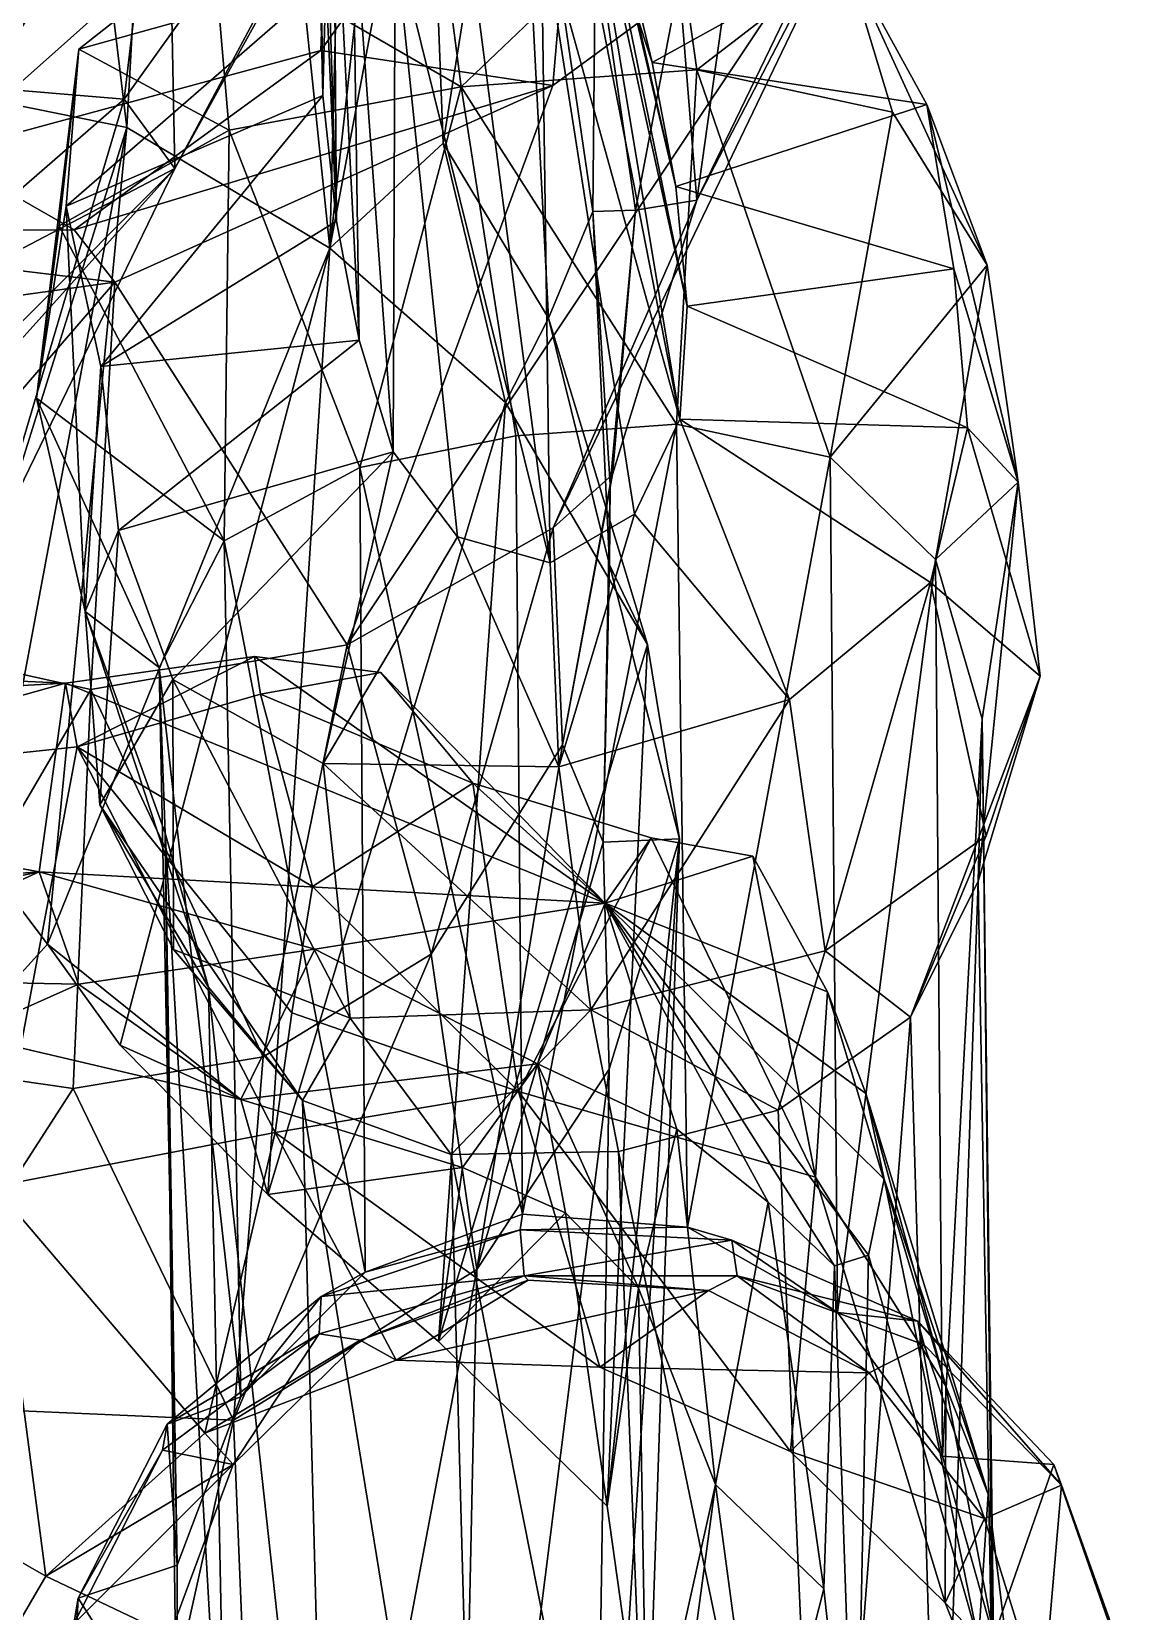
# Model space of a CAD drawing. Extents: x -0.45 to 0.39, y -1.3 to 2.18.
# Drawn here: x 0.20285 to 0.23233, y -0.5798 to -0.53742 of the extents above; entities that cross this region are included whole.
import ezdxf

# ---------------------------------------------------------------- set-up
doc = ezdxf.new("R2010")
doc.units = 0

msp = doc.modelspace()

# ---------------------------------------------------------------- linework, layer by layer
for points in [[(0.210849, -0.543234, 0.743505), (0.207183, -0.507913, 0.790413), (0.211839, -0.504873, 0.806984)], [(0.210849, -0.543234, 0.743505), (0.211839, -0.504873, 0.806984), (0.213819, -0.51643, 0.793796)], [(0.205403, -0.539994, 0.741942), (0.201999, -0.511745, 0.778845), (0.207183, -0.507913, 0.790413)], [(0.210849, -0.543234, 0.743505), (0.205403, -0.539994, 0.741942), (0.207183, -0.507913, 0.790413)], [(0.205403, -0.539994, 0.741942), (0.199136, -0.538727, 0.742065), (0.201999, -0.511745, 0.778845)], [(0.210849, -0.543234, 0.743505), (0.213819, -0.51643, 0.793796), (0.213461, -0.529337, 0.770149)], [(0.220698, -0.541948, 0.813959), (0.229195, -0.524368, 0.852722), (0.225665, -0.532386, 0.858741)], [(0.229195, -0.524368, 0.852722), (0.220698, -0.541948, 0.813959), (0.222297, -0.530538, 0.816759)], [(0.205339, -0.53924, 0.95081), (0.214664, -0.526212, 0.959318), (0.206696, -0.541092, 1.003048)], [(0.214664, -0.526212, 0.959318), (0.205339, -0.53924, 0.95081), (0.206242, -0.531606, 0.927957)], [(0.212888, -0.52993, 0.990414), (0.206696, -0.541092, 1.003048), (0.214664, -0.526212, 0.959318)], [(0.210423, -0.528676, 0.49174), (0.210662, -0.53914, 0.503106), (0.210493, -0.526991, 0.493914)], [(0.210744, -0.536041, 0.505282), (0.210493, -0.526991, 0.493914), (0.210662, -0.53914, 0.503106)], [(0.216832, -0.53887, 0.871187), (0.217783, -0.527838, 0.913517), (0.210613, -0.537926, 0.90325)], [(0.210613, -0.537926, 0.90325), (0.217783, -0.527838, 0.913517), (0.21085, -0.531402, 0.925024)], [(0.216832, -0.53887, 0.871187), (0.225665, -0.532386, 0.858741), (0.217783, -0.527838, 0.913517)], [(0.206696, -0.541092, 1.003048), (0.206432, -0.528075, 1.034832), (0.198036, -0.545632, 1.070005)], [(0.201058, -0.534521, 1.076586), (0.198036, -0.545632, 1.070005), (0.206432, -0.528075, 1.034832)], [(0.206432, -0.528075, 1.034832), (0.206696, -0.541092, 1.003048), (0.212888, -0.52993, 0.990414)], [(0.213894, -0.540418, 0.756319), (0.213461, -0.529337, 0.770149), (0.215844, -0.528152, 0.784526)], [(0.216721, -0.54511, 0.760731), (0.213894, -0.540418, 0.756319), (0.215844, -0.528152, 0.784526)], [(0.21798, -0.53486, 0.787947), (0.217905, -0.542248, 0.777242), (0.215844, -0.528152, 0.784526)], [(0.216721, -0.54511, 0.760731), (0.215844, -0.528152, 0.784526), (0.217905, -0.542248, 0.777242)], [(0.220135, -0.541575, 0.501227), (0.217419, -0.530037, 0.48977), (0.217082, -0.528211, 0.492107)], [(0.219499, -0.538252, 0.503492), (0.220135, -0.541575, 0.501227), (0.217082, -0.528211, 0.492107)], [(0.219499, -0.538252, 0.503492), (0.217082, -0.528211, 0.492107), (0.218532, -0.53529, 0.505652)], [(0.210655, -0.530403, 0.489313), (0.211029, -0.542506, 0.500784), (0.210423, -0.528676, 0.49174)], [(0.210662, -0.53914, 0.503106), (0.210423, -0.528676, 0.49174), (0.211029, -0.542506, 0.500784)], [(0.210849, -0.543234, 0.743505), (0.213461, -0.529337, 0.770149), (0.213894, -0.540418, 0.756319)], [(0.220438, -0.544791, 0.498605), (0.217555, -0.53167, 0.487177), (0.217419, -0.530037, 0.48977)], [(0.220135, -0.541575, 0.501227), (0.220438, -0.544791, 0.498605), (0.217419, -0.530037, 0.48977)], [(0.211029, -0.542506, 0.500784), (0.210655, -0.530403, 0.489313), (0.210949, -0.532091, 0.486778)], [(0.220226, -0.536078, 0.804817), (0.222297, -0.530538, 0.816759), (0.220698, -0.541948, 0.813959)], [(0.193331, -0.538238, 0.918211), (0.200405, -0.540697, 0.915683), (0.206242, -0.531606, 0.927957)], [(0.193331, -0.538238, 0.918211), (0.206242, -0.531606, 0.927957), (0.205339, -0.53924, 0.95081)], [(0.200405, -0.540697, 0.915683), (0.21085, -0.531402, 0.925024), (0.206242, -0.531606, 0.927957)], [(0.200405, -0.540697, 0.915683), (0.210613, -0.537926, 0.90325), (0.21085, -0.531402, 0.925024)], [(0.220245, -0.547821, 0.49604), (0.217365, -0.533105, 0.484689), (0.217555, -0.53167, 0.487177)], [(0.220438, -0.544791, 0.498605), (0.220245, -0.547821, 0.49604), (0.217555, -0.53167, 0.487177)], [(0.21164, -0.545698, 0.498062), (0.210949, -0.532091, 0.486778), (0.21146, -0.53367, 0.484433)], [(0.21164, -0.545698, 0.498062), (0.211029, -0.542506, 0.500784), (0.210949, -0.532091, 0.486778)], [(0.225665, -0.532386, 0.858741), (0.216832, -0.53887, 0.871187), (0.211318, -0.553876, 0.824273)], [(0.21684, -0.550734, 0.814019), (0.225665, -0.532386, 0.858741), (0.211318, -0.553876, 0.824273)], [(0.225665, -0.532386, 0.858741), (0.21684, -0.550734, 0.814019), (0.220698, -0.541948, 0.813959)], [(0.217365, -0.533105, 0.484689), (0.220245, -0.547821, 0.49604), (0.216522, -0.534414, 0.482623)], [(0.213683, -0.533585, 0.513021), (0.207718, -0.535055, 0.512395), (0.214376, -0.538904, 0.521202)], [(0.212555, -0.548694, 0.495646), (0.21164, -0.545698, 0.498062), (0.21146, -0.53367, 0.484433)], [(0.212555, -0.548694, 0.495646), (0.21146, -0.53367, 0.484433), (0.212605, -0.534928, 0.482516)], [(0.220007, -0.533528, 0.512505), (0.213683, -0.533585, 0.513021), (0.214376, -0.538904, 0.521202)], [(0.220701, -0.538447, 0.521009), (0.220007, -0.533528, 0.512505), (0.214376, -0.538904, 0.521202)], [(0.224676, -0.535379, 0.510836), (0.220007, -0.533528, 0.512505), (0.220701, -0.538447, 0.521009)], [(0.216762, -0.551673, 0.493389), (0.214618, -0.535226, 0.481733), (0.216522, -0.534414, 0.482623)], [(0.219023, -0.550364, 0.494011), (0.216522, -0.534414, 0.482623), (0.220245, -0.547821, 0.49604)], [(0.219023, -0.550364, 0.494011), (0.216762, -0.551673, 0.493389), (0.216522, -0.534414, 0.482623)], [(0.207718, -0.535055, 0.512395), (0.204122, -0.537894, 0.510557), (0.208148, -0.54007, 0.521041)], [(0.204122, -0.537894, 0.510557), (0.207718, -0.535055, 0.512395), (0.210744, -0.536041, 0.505282)], [(0.208148, -0.54007, 0.521041), (0.214376, -0.538904, 0.521202), (0.207718, -0.535055, 0.512395)], [(0.214274, -0.550972, 0.493884), (0.212555, -0.548694, 0.495646), (0.212605, -0.534928, 0.482516)], [(0.214274, -0.550972, 0.493884), (0.212605, -0.534928, 0.482516), (0.216762, -0.551673, 0.493389)], [(0.214618, -0.535226, 0.481733), (0.216762, -0.551673, 0.493389), (0.212605, -0.534928, 0.482516)], [(0.217905, -0.542248, 0.777242), (0.21798, -0.53486, 0.787947), (0.219053, -0.542215, 0.79166)], [(0.220226, -0.536078, 0.804817), (0.219053, -0.542215, 0.79166), (0.21798, -0.53486, 0.787947)], [(0.219499, -0.538252, 0.503492), (0.218532, -0.53529, 0.505652), (0.224676, -0.535379, 0.510836)], [(0.226872, -0.539381, 0.508012), (0.219499, -0.538252, 0.503492), (0.224676, -0.535379, 0.510836)], [(0.225947, -0.53958, 0.519768), (0.224676, -0.535379, 0.510836), (0.220701, -0.538447, 0.521009)], [(0.226872, -0.539381, 0.508012), (0.224676, -0.535379, 0.510836), (0.228484, -0.543687, 0.516552)], [(0.225947, -0.53958, 0.519768), (0.228484, -0.543687, 0.516552), (0.224676, -0.535379, 0.510836)], [(0.210744, -0.536041, 0.505282), (0.210662, -0.53914, 0.503106), (0.203781, -0.542104, 0.507321)], [(0.204122, -0.537894, 0.510557), (0.210744, -0.536041, 0.505282), (0.203781, -0.542104, 0.507321)], [(0.219053, -0.542215, 0.79166), (0.220226, -0.536078, 0.804817), (0.220698, -0.541948, 0.813959)], [(0.20399, -0.542738, 0.890261), (0.210613, -0.537926, 0.90325), (0.200405, -0.540697, 0.915683)], [(0.204122, -0.537894, 0.510557), (0.203781, -0.542104, 0.507321), (0.202982, -0.547257, 0.516408)], [(0.203592, -0.542635, 0.519743), (0.204122, -0.537894, 0.510557), (0.202982, -0.547257, 0.516408)], [(0.203592, -0.542635, 0.519743), (0.208148, -0.54007, 0.521041), (0.204122, -0.537894, 0.510557)], [(0.20399, -0.542738, 0.890261), (0.216832, -0.53887, 0.871187), (0.210613, -0.537926, 0.90325)], [(0.205339, -0.53924, 0.95081), (0.195048, -0.548177, 0.940784), (0.193331, -0.538238, 0.918211)], [(0.220701, -0.538447, 0.521009), (0.214376, -0.538904, 0.521202), (0.220157, -0.547956, 0.526882)], [(0.220135, -0.541575, 0.501227), (0.219499, -0.538252, 0.503492), (0.226872, -0.539381, 0.508012)], [(0.220157, -0.547956, 0.526882), (0.224275, -0.548835, 0.526426), (0.220701, -0.538447, 0.521009)], [(0.225947, -0.53958, 0.519768), (0.220701, -0.538447, 0.521009), (0.224275, -0.548835, 0.526426)], [(0.199692, -0.558202, 0.704311), (0.199136, -0.538727, 0.742065), (0.205403, -0.539994, 0.741942)], [(0.216832, -0.53887, 0.871187), (0.20399, -0.542738, 0.890261), (0.205081, -0.544147, 0.870875)], [(0.211318, -0.553876, 0.824273), (0.216832, -0.53887, 0.871187), (0.205081, -0.544147, 0.870875)], [(0.214376, -0.538904, 0.521202), (0.208148, -0.54007, 0.521041), (0.211653, -0.549113, 0.526843)], [(0.215839, -0.54827, 0.526823), (0.214376, -0.538904, 0.521202), (0.211653, -0.549113, 0.526843)], [(0.215839, -0.54827, 0.526823), (0.220157, -0.547956, 0.526882), (0.214376, -0.538904, 0.521202)], [(0.195048, -0.548177, 0.940784), (0.205339, -0.53924, 0.95081), (0.201777, -0.551219, 0.98525)], [(0.206696, -0.541092, 1.003048), (0.201777, -0.551219, 0.98525), (0.205339, -0.53924, 0.95081)], [(0.203781, -0.542104, 0.507321), (0.210662, -0.53914, 0.503106), (0.204707, -0.546406, 0.504)], [(0.210662, -0.53914, 0.503106), (0.211029, -0.542506, 0.500784), (0.204707, -0.546406, 0.504)], [(0.227597, -0.543789, 0.504874), (0.220135, -0.541575, 0.501227), (0.226872, -0.539381, 0.508012)], [(0.228484, -0.543687, 0.516552), (0.229315, -0.549506, 0.512373), (0.226872, -0.539381, 0.508012)], [(0.227597, -0.543789, 0.504874), (0.226872, -0.539381, 0.508012), (0.229315, -0.549506, 0.512373)], [(0.228484, -0.543687, 0.516552), (0.225947, -0.53958, 0.519768), (0.224275, -0.548835, 0.526426)], [(0.205403, -0.539994, 0.741942), (0.201697, -0.559814, 0.704313), (0.199692, -0.558202, 0.704311)], [(0.205403, -0.539994, 0.741942), (0.203278, -0.561905, 0.704461), (0.201697, -0.559814, 0.704313)], [(0.203278, -0.561905, 0.704461), (0.205403, -0.539994, 0.741942), (0.210849, -0.543234, 0.743505)], [(0.208148, -0.54007, 0.521041), (0.203592, -0.542635, 0.519743), (0.208019, -0.551079, 0.526332)], [(0.211653, -0.549113, 0.526843), (0.208148, -0.54007, 0.521041), (0.208019, -0.551079, 0.526332)], [(0.19106, -0.542803, 0.906597), (0.20399, -0.542738, 0.890261), (0.200405, -0.540697, 0.915683)], [(0.210849, -0.543234, 0.743505), (0.213894, -0.540418, 0.756319), (0.215568, -0.54737, 0.746025)], [(0.215568, -0.54737, 0.746025), (0.213894, -0.540418, 0.756319), (0.216721, -0.54511, 0.760731)], [(0.206696, -0.541092, 1.003048), (0.194564, -0.553239, 1.054031), (0.197727, -0.551062, 1.024518)], [(0.198036, -0.545632, 1.070005), (0.194564, -0.553239, 1.054031), (0.206696, -0.541092, 1.003048)], [(0.206696, -0.541092, 1.003048), (0.197727, -0.551062, 1.024518), (0.201777, -0.551219, 0.98525)], [(0.21844, -0.549305, 0.795778), (0.220698, -0.541948, 0.813959), (0.21684, -0.550734, 0.814019)], [(0.220698, -0.541948, 0.813959), (0.21844, -0.549305, 0.795778), (0.219053, -0.542215, 0.79166)], [(0.220438, -0.544791, 0.498605), (0.220135, -0.541575, 0.501227), (0.227597, -0.543789, 0.504874)], [(0.202982, -0.547257, 0.516408), (0.203781, -0.542104, 0.507321), (0.204291, -0.552979, 0.512268)], [(0.203781, -0.542104, 0.507321), (0.204707, -0.546406, 0.504), (0.204291, -0.552979, 0.512268)], [(0.217905, -0.542248, 0.777242), (0.218353, -0.55173, 0.763557), (0.216721, -0.54511, 0.760731)], [(0.219053, -0.542215, 0.79166), (0.218373, -0.549567, 0.779781), (0.217905, -0.542248, 0.777242)], [(0.218353, -0.55173, 0.763557), (0.217905, -0.542248, 0.777242), (0.218373, -0.549567, 0.779781)], [(0.218373, -0.549567, 0.779781), (0.219053, -0.542215, 0.79166), (0.21844, -0.549305, 0.795778)], [(0.20399, -0.542738, 0.890261), (0.19106, -0.542803, 0.906597), (0.193568, -0.542753, 0.885032)], [(0.205081, -0.544147, 0.870875), (0.20399, -0.542738, 0.890261), (0.193568, -0.542753, 0.885032)], [(0.205081, -0.544147, 0.870875), (0.193568, -0.542753, 0.885032), (0.195267, -0.545506, 0.867366)], [(0.203592, -0.542635, 0.519743), (0.202982, -0.547257, 0.516408), (0.208019, -0.551079, 0.526332)], [(0.211029, -0.542506, 0.500784), (0.21164, -0.545698, 0.498062), (0.204707, -0.546406, 0.504)], [(0.210849, -0.543234, 0.743505), (0.205228, -0.564609, 0.705124), (0.203278, -0.561905, 0.704461)], [(0.210849, -0.543234, 0.743505), (0.20919, -0.568614, 0.704985), (0.205228, -0.564609, 0.705124)], [(0.20919, -0.568614, 0.704985), (0.210849, -0.543234, 0.743505), (0.215568, -0.54737, 0.746025)], [(0.227961, -0.548052, 0.501832), (0.220438, -0.544791, 0.498605), (0.227597, -0.543789, 0.504874)], [(0.227103, -0.55158, 0.524579), (0.228484, -0.543687, 0.516552), (0.224275, -0.548835, 0.526426)], [(0.229315, -0.549506, 0.512373), (0.228484, -0.543687, 0.516552), (0.227103, -0.55158, 0.524579)], [(0.227961, -0.548052, 0.501832), (0.227597, -0.543789, 0.504874), (0.229315, -0.549506, 0.512373)], [(0.205081, -0.544147, 0.870875), (0.195267, -0.545506, 0.867366), (0.197052, -0.553432, 0.837333)], [(0.204439, -0.555067, 0.830521), (0.205081, -0.544147, 0.870875), (0.197052, -0.553432, 0.837333)], [(0.205081, -0.544147, 0.870875), (0.204439, -0.555067, 0.830521), (0.211318, -0.553876, 0.824273)], [(0.220245, -0.547821, 0.49604), (0.220438, -0.544791, 0.498605), (0.227961, -0.548052, 0.501832)], [(0.219375, -0.553864, 0.750568), (0.215568, -0.54737, 0.746025), (0.216721, -0.54511, 0.760731)], [(0.219375, -0.553864, 0.750568), (0.216721, -0.54511, 0.760731), (0.218353, -0.55173, 0.763557)], [(0.205181, -0.550801, 0.501132), (0.204707, -0.546406, 0.504), (0.21164, -0.545698, 0.498062)], [(0.21164, -0.545698, 0.498062), (0.212555, -0.548694, 0.495646), (0.205181, -0.550801, 0.501132)], [(0.204707, -0.546406, 0.504), (0.205181, -0.550801, 0.501132), (0.204291, -0.552979, 0.512268)], [(0.202982, -0.547257, 0.516408), (0.204291, -0.552979, 0.512268), (0.206277, -0.554482, 0.524453)], [(0.206277, -0.554482, 0.524453), (0.208019, -0.551079, 0.526332), (0.202982, -0.547257, 0.516408)], [(0.215568, -0.54737, 0.746025), (0.213772, -0.572558, 0.703054), (0.20919, -0.568614, 0.704985)], [(0.213772, -0.572558, 0.703054), (0.215568, -0.54737, 0.746025), (0.219375, -0.553864, 0.750568)], [(0.219023, -0.550364, 0.494011), (0.220245, -0.547821, 0.49604), (0.223184, -0.555339, 0.496064)], [(0.226963, -0.552197, 0.498681), (0.220245, -0.547821, 0.49604), (0.227961, -0.548052, 0.501832)], [(0.226963, -0.552197, 0.498681), (0.223184, -0.555339, 0.496064), (0.220245, -0.547821, 0.49604)], [(0.215839, -0.54827, 0.526823), (0.211653, -0.549113, 0.526843), (0.216024, -0.569142, 0.562379)], [(0.220157, -0.547956, 0.526882), (0.215839, -0.54827, 0.526823), (0.216024, -0.569142, 0.562379)], [(0.220451, -0.569493, 0.562275), (0.220157, -0.547956, 0.526882), (0.216024, -0.569142, 0.562379)], [(0.224275, -0.548835, 0.526426), (0.220157, -0.547956, 0.526882), (0.220451, -0.569493, 0.562275)], [(0.226963, -0.552197, 0.498681), (0.227961, -0.548052, 0.501832), (0.229906, -0.554713, 0.508699)], [(0.229906, -0.554713, 0.508699), (0.227961, -0.548052, 0.501832), (0.229315, -0.549506, 0.512373)], [(0.206644, -0.554801, 0.498251), (0.205181, -0.550801, 0.501132), (0.212555, -0.548694, 0.495646)], [(0.206644, -0.554801, 0.498251), (0.212555, -0.548694, 0.495646), (0.210671, -0.557052, 0.495899)], [(0.212555, -0.548694, 0.495646), (0.214274, -0.550972, 0.493884), (0.210671, -0.557052, 0.495899)], [(0.211653, -0.549113, 0.526843), (0.208019, -0.551079, 0.526332), (0.211796, -0.570699, 0.562474)], [(0.211796, -0.570699, 0.562474), (0.216024, -0.569142, 0.562379), (0.211653, -0.549113, 0.526843)], [(0.224473, -0.571784, 0.562155), (0.224275, -0.548835, 0.526426), (0.220451, -0.569493, 0.562275)], [(0.227103, -0.55158, 0.524579), (0.224275, -0.548835, 0.526426), (0.224473, -0.571784, 0.562155)], [(0.217097, -0.556554, 0.782311), (0.21844, -0.549305, 0.795778), (0.21684, -0.550734, 0.814019)], [(0.21844, -0.549305, 0.795778), (0.217097, -0.556554, 0.782311), (0.218373, -0.549567, 0.779781)], [(0.218184, -0.559164, 0.76535), (0.218373, -0.549567, 0.779781), (0.217097, -0.556554, 0.782311)], [(0.218373, -0.549567, 0.779781), (0.218184, -0.559164, 0.76535), (0.218353, -0.55173, 0.763557)], [(0.228356, -0.555857, 0.521619), (0.229315, -0.549506, 0.512373), (0.227103, -0.55158, 0.524579)], [(0.229906, -0.554713, 0.508699), (0.229315, -0.549506, 0.512373), (0.228248, -0.560214, 0.518743)], [(0.228356, -0.555857, 0.521619), (0.228248, -0.560214, 0.518743), (0.229315, -0.549506, 0.512373)], [(0.216762, -0.551673, 0.493389), (0.219023, -0.550364, 0.494011), (0.216998, -0.557143, 0.495248)], [(0.223184, -0.555339, 0.496064), (0.216998, -0.557143, 0.495248), (0.219023, -0.550364, 0.494011)], [(0.204685, -0.558166, 0.508663), (0.204291, -0.552979, 0.512268), (0.205181, -0.550801, 0.501132)], [(0.205181, -0.550801, 0.501132), (0.206644, -0.554801, 0.498251), (0.204685, -0.558166, 0.508663)], [(0.213569, -0.562172, 0.78514), (0.21684, -0.550734, 0.814019), (0.211318, -0.553876, 0.824273)], [(0.21684, -0.550734, 0.814019), (0.213569, -0.562172, 0.78514), (0.217097, -0.556554, 0.782311)], [(0.208019, -0.551079, 0.526332), (0.206277, -0.554482, 0.524453), (0.208462, -0.574042, 0.562621)], [(0.208462, -0.574042, 0.562621), (0.211796, -0.570699, 0.562474), (0.208019, -0.551079, 0.526332)], [(0.210671, -0.557052, 0.495899), (0.214274, -0.550972, 0.493884), (0.216998, -0.557143, 0.495248)], [(0.214274, -0.550972, 0.493884), (0.216762, -0.551673, 0.493389), (0.216998, -0.557143, 0.495248)], [(0.227292, -0.575637, 0.561818), (0.227103, -0.55158, 0.524579), (0.224473, -0.571784, 0.562155)], [(0.228356, -0.555857, 0.521619), (0.227103, -0.55158, 0.524579), (0.227292, -0.575637, 0.561818)], [(0.220234, -0.559073, 0.754459), (0.218353, -0.55173, 0.763557), (0.218184, -0.559164, 0.76535)], [(0.218353, -0.55173, 0.763557), (0.220234, -0.559073, 0.754459), (0.219375, -0.553864, 0.750568)], [(0.223184, -0.555339, 0.496064), (0.226963, -0.552197, 0.498681), (0.224141, -0.56208, 0.503744)], [(0.228463, -0.558997, 0.505665), (0.224141, -0.56208, 0.503744), (0.226963, -0.552197, 0.498681)], [(0.228463, -0.558997, 0.505665), (0.226963, -0.552197, 0.498681), (0.229906, -0.554713, 0.508699)], [(0.206435, -0.558924, 0.521534), (0.204291, -0.552979, 0.512268), (0.207597, -0.563055, 0.518704)], [(0.206435, -0.558924, 0.521534), (0.206277, -0.554482, 0.524453), (0.204291, -0.552979, 0.512268)], [(0.204291, -0.552979, 0.512268), (0.204685, -0.558166, 0.508663), (0.207597, -0.563055, 0.518704)], [(0.178963, -0.553798, 0.668034), (0.203757, -0.554904, 0.665581), (0.193778, -0.557698, 0.658013)], [(0.178963, -0.553798, 0.668034), (0.182157, -0.556067, 0.674371), (0.203757, -0.554904, 0.665581)], [(0.204439, -0.555067, 0.830521), (0.197052, -0.553432, 0.837333), (0.198634, -0.565005, 0.788854)], [(0.203757, -0.554904, 0.665581), (0.218238, -0.5608, 0.666687), (0.208831, -0.554187, 0.661271)], [(0.208831, -0.554187, 0.661271), (0.204076, -0.556606, 0.657763), (0.203757, -0.554904, 0.665581)], [(0.208831, -0.554187, 0.661271), (0.208988, -0.555191, 0.655558), (0.204076, -0.556606, 0.657763)], [(0.209062, -0.564925, 0.787194), (0.211318, -0.553876, 0.824273), (0.204439, -0.555067, 0.830521)], [(0.212222, -0.554615, 0.658331), (0.208988, -0.555191, 0.655558), (0.208831, -0.554187, 0.661271)], [(0.208831, -0.554187, 0.661271), (0.218238, -0.5608, 0.666687), (0.212222, -0.554615, 0.658331)], [(0.211318, -0.553876, 0.824273), (0.209062, -0.564925, 0.787194), (0.213569, -0.562172, 0.78514)], [(0.219375, -0.553864, 0.750568), (0.218289, -0.576978, 0.70203), (0.213772, -0.572558, 0.703054)], [(0.218289, -0.576978, 0.70203), (0.219375, -0.553864, 0.750568), (0.220234, -0.559073, 0.754459)], [(0.206757, -0.578554, 0.562574), (0.208462, -0.574042, 0.562621), (0.206277, -0.554482, 0.524453)], [(0.206277, -0.554482, 0.524453), (0.206435, -0.558924, 0.521534), (0.206757, -0.578554, 0.562574)], [(0.212222, -0.554615, 0.658331), (0.214686, -0.557579, 0.654268), (0.208988, -0.555191, 0.655558)], [(0.212222, -0.554615, 0.658331), (0.218238, -0.5608, 0.666687), (0.214686, -0.557579, 0.654268)], [(0.182157, -0.556067, 0.674371), (0.203054, -0.559963, 0.6702), (0.203757, -0.554904, 0.665581)], [(0.204076, -0.556606, 0.657763), (0.193778, -0.557698, 0.658013), (0.203757, -0.554904, 0.665581)], [(0.203966, -0.565771, 0.788464), (0.204439, -0.555067, 0.830521), (0.198634, -0.565005, 0.788854)], [(0.203054, -0.559963, 0.6702), (0.218238, -0.5608, 0.666687), (0.203757, -0.554904, 0.665581)], [(0.204439, -0.555067, 0.830521), (0.203966, -0.565771, 0.788464), (0.209062, -0.564925, 0.787194)], [(0.206662, -0.562043, 0.50562), (0.204685, -0.558166, 0.508663), (0.206644, -0.554801, 0.498251)], [(0.206662, -0.562043, 0.50562), (0.206644, -0.554801, 0.498251), (0.211401, -0.563883, 0.503665)], [(0.206644, -0.554801, 0.498251), (0.210671, -0.557052, 0.495899), (0.211401, -0.563883, 0.503665)], [(0.228463, -0.558997, 0.505665), (0.229906, -0.554713, 0.508699), (0.226432, -0.563855, 0.516609)], [(0.228248, -0.560214, 0.518743), (0.226432, -0.563855, 0.516609), (0.229906, -0.554713, 0.508699)], [(0.210388, -0.560355, 0.648922), (0.204076, -0.556606, 0.657763), (0.208988, -0.555191, 0.655558)], [(0.210388, -0.560355, 0.648922), (0.208988, -0.555191, 0.655558), (0.214686, -0.557579, 0.654268)], [(0.216998, -0.557143, 0.495248), (0.223184, -0.555339, 0.496064), (0.217854, -0.563664, 0.503396)], [(0.224141, -0.56208, 0.503744), (0.217854, -0.563664, 0.503396), (0.223184, -0.555339, 0.496064)], [(0.228656, -0.580489, 0.561315), (0.228356, -0.555857, 0.521619), (0.227292, -0.575637, 0.561818)], [(0.228248, -0.560214, 0.518743), (0.228356, -0.555857, 0.521619), (0.22868, -0.585512, 0.560879)], [(0.228656, -0.580489, 0.561315), (0.22868, -0.585512, 0.560879), (0.228356, -0.555857, 0.521619)], [(0.203054, -0.559963, 0.6702), (0.182157, -0.556067, 0.674371), (0.182231, -0.561535, 0.680834)], [(0.204076, -0.556606, 0.657763), (0.201845, -0.568405, 0.642947), (0.193778, -0.557698, 0.658013)], [(0.209382, -0.56695, 0.640647), (0.201845, -0.568405, 0.642947), (0.204076, -0.556606, 0.657763)], [(0.209833, -0.563739, 0.646176), (0.204076, -0.556606, 0.657763), (0.210388, -0.560355, 0.648922)], [(0.209382, -0.56695, 0.640647), (0.204076, -0.556606, 0.657763), (0.209833, -0.563739, 0.646176)], [(0.214793, -0.57063, 0.763289), (0.217097, -0.556554, 0.782311), (0.213569, -0.562172, 0.78514)], [(0.217097, -0.556554, 0.782311), (0.214793, -0.57063, 0.763289), (0.218184, -0.559164, 0.76535)], [(0.210671, -0.557052, 0.495899), (0.216998, -0.557143, 0.495248), (0.217854, -0.563664, 0.503396)], [(0.211401, -0.563883, 0.503665), (0.210671, -0.557052, 0.495899), (0.217854, -0.563664, 0.503396)], [(0.215912, -0.565857, 0.64105), (0.210388, -0.560355, 0.648922), (0.214686, -0.557579, 0.654268)], [(0.219473, -0.559053, 0.655044), (0.215912, -0.565857, 0.64105), (0.214686, -0.557579, 0.654268)], [(0.214686, -0.557579, 0.654268), (0.218238, -0.5608, 0.666687), (0.219473, -0.559053, 0.655044)], [(0.204685, -0.558166, 0.508663), (0.206662, -0.562043, 0.50562), (0.210123, -0.566091, 0.516556)], [(0.207597, -0.563055, 0.518704), (0.204685, -0.558166, 0.508663), (0.210123, -0.566091, 0.516556)], [(0.206746, -0.583613, 0.562247), (0.206757, -0.578554, 0.562574), (0.206435, -0.558924, 0.521534)], [(0.206435, -0.558924, 0.521534), (0.207597, -0.563055, 0.518704), (0.208103, -0.588442, 0.561601)], [(0.206746, -0.583613, 0.562247), (0.206435, -0.558924, 0.521534), (0.208103, -0.588442, 0.561601)], [(0.214793, -0.57063, 0.763289), (0.218349, -0.565258, 0.759197), (0.218184, -0.559164, 0.76535)], [(0.215912, -0.565857, 0.64105), (0.219473, -0.559053, 0.655044), (0.22388, -0.568154, 0.641793)], [(0.218349, -0.565258, 0.759197), (0.217891, -0.595377, 0.707722), (0.220234, -0.559073, 0.754459)], [(0.217891, -0.595377, 0.707722), (0.219364, -0.584628, 0.702438), (0.220234, -0.559073, 0.754459)], [(0.218349, -0.565258, 0.759197), (0.220234, -0.559073, 0.754459), (0.218184, -0.559164, 0.76535)], [(0.218238, -0.5608, 0.666687), (0.222203, -0.559542, 0.657225), (0.219473, -0.559053, 0.655044)], [(0.220234, -0.559073, 0.754459), (0.219364, -0.584628, 0.702438), (0.218289, -0.576978, 0.70203)], [(0.222203, -0.559542, 0.657225), (0.22388, -0.568154, 0.641793), (0.219473, -0.559053, 0.655044)], [(0.224141, -0.56208, 0.503744), (0.228463, -0.558997, 0.505665), (0.226432, -0.563855, 0.516609)], [(0.218238, -0.5608, 0.666687), (0.224206, -0.563176, 0.657023), (0.222203, -0.559542, 0.657225)], [(0.22388, -0.568154, 0.641793), (0.222203, -0.559542, 0.657225), (0.224206, -0.563176, 0.657023)], [(0.182231, -0.561535, 0.680834), (0.189371, -0.562863, 0.67935), (0.203054, -0.559963, 0.6702)], [(0.196742, -0.562827, 0.679274), (0.203054, -0.559963, 0.6702), (0.189371, -0.562863, 0.67935)], [(0.204112, -0.562974, 0.676278), (0.203054, -0.559963, 0.6702), (0.196742, -0.562827, 0.679274)], [(0.201063, -0.564337, 0.694797), (0.201697, -0.559814, 0.704313), (0.203278, -0.561905, 0.704461)], [(0.210451, -0.562036, 0.673963), (0.203054, -0.559963, 0.6702), (0.204112, -0.562974, 0.676278)], [(0.210451, -0.562036, 0.673963), (0.218238, -0.5608, 0.666687), (0.203054, -0.559963, 0.6702)], [(0.209833, -0.563739, 0.646176), (0.210388, -0.560355, 0.648922), (0.215912, -0.565857, 0.64105)], [(0.226432, -0.563855, 0.516609), (0.228248, -0.560214, 0.518743), (0.227215, -0.590232, 0.560098)], [(0.22868, -0.585512, 0.560879), (0.227215, -0.590232, 0.560098), (0.228248, -0.560214, 0.518743)], [(0.218238, -0.5608, 0.666687), (0.210451, -0.562036, 0.673963), (0.216427, -0.565111, 0.68154)], [(0.218238, -0.5608, 0.666687), (0.216427, -0.565111, 0.68154), (0.220158, -0.566864, 0.679764)], [(0.222611, -0.568821, 0.676382), (0.218238, -0.5608, 0.666687), (0.220158, -0.566864, 0.679764)], [(0.224388, -0.570526, 0.670285), (0.218238, -0.5608, 0.666687), (0.222611, -0.568821, 0.676382)], [(0.218238, -0.5608, 0.666687), (0.224388, -0.570526, 0.670285), (0.225307, -0.570243, 0.665533)], [(0.225722, -0.568204, 0.662105), (0.218238, -0.5608, 0.666687), (0.225307, -0.570243, 0.665533)], [(0.225232, -0.565909, 0.659163), (0.218238, -0.5608, 0.666687), (0.225722, -0.568204, 0.662105)], [(0.218238, -0.5608, 0.666687), (0.225232, -0.565909, 0.659163), (0.224206, -0.563176, 0.657023)], [(0.203278, -0.561905, 0.704461), (0.208467, -0.566067, 0.691109), (0.201063, -0.564337, 0.694797)], [(0.208467, -0.566067, 0.691109), (0.203278, -0.561905, 0.704461), (0.205228, -0.564609, 0.705124)], [(0.210451, -0.562036, 0.673963), (0.204112, -0.562974, 0.676278), (0.208467, -0.566067, 0.691109)], [(0.206662, -0.562043, 0.50562), (0.211401, -0.563883, 0.503665), (0.210123, -0.566091, 0.516556)], [(0.213569, -0.562172, 0.78514), (0.208266, -0.574666, 0.766888), (0.214793, -0.57063, 0.763289)], [(0.208266, -0.574666, 0.766888), (0.213569, -0.562172, 0.78514), (0.209062, -0.564925, 0.787194)], [(0.210451, -0.562036, 0.673963), (0.208467, -0.566067, 0.691109), (0.216427, -0.565111, 0.68154)], [(0.217854, -0.563664, 0.503396), (0.224141, -0.56208, 0.503744), (0.222877, -0.566355, 0.515464)], [(0.222877, -0.566355, 0.515464), (0.224141, -0.56208, 0.503744), (0.226432, -0.563855, 0.516609)], [(0.201063, -0.564337, 0.694797), (0.204112, -0.562974, 0.676278), (0.196742, -0.562827, 0.679274)], [(0.204112, -0.562974, 0.676278), (0.201063, -0.564337, 0.694797), (0.208467, -0.566067, 0.691109)], [(0.208103, -0.588442, 0.561601), (0.207597, -0.563055, 0.518704), (0.210814, -0.592521, 0.560493)], [(0.207597, -0.563055, 0.518704), (0.210123, -0.566091, 0.516556), (0.210814, -0.592521, 0.560493)], [(0.227377, -0.573753, 0.643394), (0.22388, -0.568154, 0.641793), (0.224206, -0.563176, 0.657023)], [(0.227377, -0.573753, 0.643394), (0.224206, -0.563176, 0.657023), (0.225232, -0.565909, 0.659163)], [(0.209382, -0.56695, 0.640647), (0.209833, -0.563739, 0.646176), (0.215912, -0.565857, 0.64105)], [(0.214108, -0.567546, 0.515393), (0.210123, -0.566091, 0.516556), (0.211401, -0.563883, 0.503665)], [(0.211401, -0.563883, 0.503665), (0.217854, -0.563664, 0.503396), (0.214108, -0.567546, 0.515393)], [(0.218596, -0.567463, 0.515284), (0.214108, -0.567546, 0.515393), (0.217854, -0.563664, 0.503396)], [(0.218596, -0.567463, 0.515284), (0.217854, -0.563664, 0.503396), (0.222877, -0.566355, 0.515464)], [(0.222877, -0.566355, 0.515464), (0.226432, -0.563855, 0.516609), (0.2241, -0.594027, 0.559335)], [(0.227215, -0.590232, 0.560098), (0.2241, -0.594027, 0.559335), (0.226432, -0.563855, 0.516609)], [(0.208467, -0.566067, 0.691109), (0.205228, -0.564609, 0.705124), (0.20919, -0.568614, 0.704985)], [(0.198503, -0.574241, 0.767643), (0.203966, -0.565771, 0.788464), (0.198634, -0.565005, 0.788854)], [(0.208266, -0.574666, 0.766888), (0.209062, -0.564925, 0.787194), (0.203966, -0.565771, 0.788464)], [(0.21441, -0.567889, 0.690453), (0.216427, -0.565111, 0.68154), (0.208467, -0.566067, 0.691109)], [(0.214793, -0.57063, 0.763289), (0.214208, -0.598114, 0.709759), (0.218349, -0.565258, 0.759197)], [(0.214208, -0.598114, 0.709759), (0.217891, -0.595377, 0.707722), (0.218349, -0.565258, 0.759197)], [(0.216427, -0.565111, 0.68154), (0.21441, -0.567889, 0.690453), (0.217179, -0.569105, 0.688588)], [(0.216427, -0.565111, 0.68154), (0.217179, -0.569105, 0.688588), (0.219136, -0.571124, 0.686257)], [(0.220158, -0.566864, 0.679764), (0.216427, -0.565111, 0.68154), (0.219136, -0.571124, 0.686257)], [(0.203966, -0.565771, 0.788464), (0.198503, -0.574241, 0.767643), (0.208266, -0.574666, 0.766888)], [(0.20919, -0.568614, 0.704985), (0.21441, -0.567889, 0.690453), (0.208467, -0.566067, 0.691109)], [(0.215912, -0.565857, 0.64105), (0.218092, -0.573243, 0.625901), (0.209382, -0.56695, 0.640647)], [(0.210123, -0.566091, 0.516556), (0.214108, -0.567546, 0.515393), (0.21487, -0.595283, 0.559454)], [(0.210814, -0.592521, 0.560493), (0.210123, -0.566091, 0.516556), (0.21487, -0.595283, 0.559454)], [(0.223212, -0.575506, 0.626234), (0.218092, -0.573243, 0.625901), (0.215912, -0.565857, 0.64105)], [(0.22388, -0.568154, 0.641793), (0.223212, -0.575506, 0.626234), (0.215912, -0.565857, 0.64105)], [(0.225232, -0.565909, 0.659163), (0.225722, -0.568204, 0.662105), (0.228517, -0.576653, 0.648172)], [(0.228517, -0.576653, 0.648172), (0.227377, -0.573753, 0.643394), (0.225232, -0.565909, 0.659163)], [(0.218596, -0.567463, 0.515284), (0.222877, -0.566355, 0.515464), (0.2241, -0.594027, 0.559335)], [(0.201845, -0.568405, 0.642947), (0.209382, -0.56695, 0.640647), (0.207496, -0.575014, 0.625803)], [(0.212633, -0.573063, 0.625902), (0.207496, -0.575014, 0.625803), (0.209382, -0.56695, 0.640647)], [(0.218092, -0.573243, 0.625901), (0.212633, -0.573063, 0.625902), (0.209382, -0.56695, 0.640647)], [(0.220158, -0.566864, 0.679764), (0.219136, -0.571124, 0.686257), (0.221203, -0.57639, 0.680468)], [(0.222611, -0.568821, 0.676382), (0.220158, -0.566864, 0.679764), (0.221203, -0.57639, 0.680468)], [(0.214108, -0.567546, 0.515393), (0.218596, -0.567463, 0.515284), (0.219718, -0.595833, 0.558999)], [(0.21487, -0.595283, 0.559454), (0.214108, -0.567546, 0.515393), (0.219718, -0.595833, 0.558999)], [(0.219718, -0.595833, 0.558999), (0.218596, -0.567463, 0.515284), (0.2241, -0.594027, 0.559335)], [(0.21441, -0.567889, 0.690453), (0.20919, -0.568614, 0.704985), (0.213772, -0.572558, 0.703054)], [(0.213772, -0.572558, 0.703054), (0.217179, -0.569105, 0.688588), (0.21441, -0.567889, 0.690453)], [(0.227359, -0.579564, 0.62703), (0.223212, -0.575506, 0.626234), (0.22388, -0.568154, 0.641793)], [(0.227377, -0.573753, 0.643394), (0.227359, -0.579564, 0.62703), (0.22388, -0.568154, 0.641793)], [(0.225722, -0.568204, 0.662105), (0.225307, -0.570243, 0.665533), (0.228259, -0.580594, 0.649768)], [(0.225722, -0.568204, 0.662105), (0.228259, -0.580594, 0.649768), (0.228517, -0.576653, 0.648172)], [(0.197246, -0.575418, 0.641584), (0.201845, -0.568405, 0.642947), (0.203235, -0.578851, 0.626031)], [(0.207496, -0.575014, 0.625803), (0.203235, -0.578851, 0.626031), (0.201845, -0.568405, 0.642947)], [(0.221203, -0.57639, 0.680468), (0.224101, -0.579196, 0.671037), (0.222611, -0.568821, 0.676382)], [(0.224101, -0.579196, 0.671037), (0.224388, -0.570526, 0.670285), (0.222611, -0.568821, 0.676382)], [(0.216024, -0.569142, 0.562379), (0.211796, -0.570699, 0.562474), (0.215956, -0.56956, 0.572094)], [(0.217179, -0.569105, 0.688588), (0.213772, -0.572558, 0.703054), (0.218289, -0.576978, 0.70203)], [(0.220451, -0.569493, 0.562275), (0.216024, -0.569142, 0.562379), (0.215956, -0.56956, 0.572094)], [(0.221636, -0.569837, 0.572118), (0.220451, -0.569493, 0.562275), (0.215956, -0.56956, 0.572094)], [(0.218289, -0.576978, 0.70203), (0.219136, -0.571124, 0.686257), (0.217179, -0.569105, 0.688588)], [(0.224473, -0.571784, 0.562155), (0.220451, -0.569493, 0.562275), (0.221636, -0.569837, 0.572118)], [(0.21062, -0.571351, 0.5721), (0.215956, -0.56956, 0.572094), (0.211796, -0.570699, 0.562474)], [(0.215956, -0.56956, 0.572094), (0.21062, -0.571351, 0.5721), (0.216068, -0.570799, 0.583301)], [(0.221636, -0.569837, 0.572118), (0.215956, -0.56956, 0.572094), (0.216068, -0.570799, 0.583301)], [(0.221779, -0.570796, 0.583225), (0.221636, -0.569837, 0.572118), (0.216068, -0.570799, 0.583301)], [(0.226631, -0.572013, 0.572015), (0.224473, -0.571784, 0.562155), (0.221636, -0.569837, 0.572118)], [(0.226631, -0.572013, 0.572015), (0.221636, -0.569837, 0.572118), (0.221779, -0.570796, 0.583225)], [(0.224955, -0.587035, 0.655932), (0.225307, -0.570243, 0.665533), (0.224388, -0.570526, 0.670285)], [(0.224955, -0.587035, 0.655932), (0.228259, -0.580594, 0.649768), (0.225307, -0.570243, 0.665533)], [(0.208266, -0.574666, 0.766888), (0.209299, -0.599765, 0.714634), (0.214793, -0.57063, 0.763289)], [(0.211796, -0.570699, 0.562474), (0.208462, -0.574042, 0.562621), (0.21062, -0.571351, 0.5721)], [(0.209299, -0.599765, 0.714634), (0.214208, -0.598114, 0.709759), (0.214793, -0.57063, 0.763289)], [(0.224388, -0.570526, 0.670285), (0.224101, -0.579196, 0.671037), (0.224955, -0.587035, 0.655932)], [(0.216068, -0.570799, 0.583301), (0.210567, -0.572353, 0.583199), (0.211663, -0.57252, 0.593117)], [(0.210567, -0.572353, 0.583199), (0.216068, -0.570799, 0.583301), (0.21062, -0.571351, 0.5721)], [(0.216172, -0.570912, 0.593116), (0.216068, -0.570799, 0.583301), (0.211663, -0.57252, 0.593117)], [(0.216172, -0.570912, 0.593116), (0.211663, -0.57252, 0.593117), (0.212633, -0.573063, 0.625902)], [(0.221008, -0.571189, 0.593179), (0.216172, -0.570912, 0.593116), (0.212633, -0.573063, 0.625902)], [(0.218092, -0.573243, 0.625901), (0.221008, -0.571189, 0.593179), (0.212633, -0.573063, 0.625902)], [(0.221779, -0.570796, 0.583225), (0.216068, -0.570799, 0.583301), (0.221008, -0.571189, 0.593179)], [(0.216172, -0.570912, 0.593116), (0.221008, -0.571189, 0.593179), (0.216068, -0.570799, 0.583301)], [(0.225321, -0.5734, 0.593218), (0.221008, -0.571189, 0.593179), (0.218092, -0.573243, 0.625901)], [(0.219136, -0.571124, 0.686257), (0.218289, -0.576978, 0.70203), (0.219364, -0.584628, 0.702438)], [(0.219364, -0.584628, 0.702438), (0.221203, -0.57639, 0.680468), (0.219136, -0.571124, 0.686257)], [(0.221008, -0.571189, 0.593179), (0.225321, -0.5734, 0.593218), (0.221779, -0.570796, 0.583225)], [(0.226795, -0.572646, 0.583068), (0.221779, -0.570796, 0.583225), (0.225321, -0.5734, 0.593218)], [(0.226795, -0.572646, 0.583068), (0.226631, -0.572013, 0.572015), (0.221779, -0.570796, 0.583225)], [(0.20649, -0.574776, 0.57208), (0.21062, -0.571351, 0.5721), (0.208462, -0.574042, 0.562621)], [(0.21062, -0.571351, 0.5721), (0.20649, -0.574776, 0.57208), (0.210567, -0.572353, 0.583199)], [(0.227292, -0.575637, 0.561818), (0.224473, -0.571784, 0.562155), (0.226631, -0.572013, 0.572015)], [(0.230275, -0.575855, 0.571756), (0.227292, -0.575637, 0.561818), (0.226631, -0.572013, 0.572015)], [(0.230275, -0.575855, 0.571756), (0.226631, -0.572013, 0.572015), (0.230479, -0.576409, 0.582764)], [(0.226795, -0.572646, 0.583068), (0.230479, -0.576409, 0.582764), (0.226631, -0.572013, 0.572015)], [(0.210567, -0.572353, 0.583199), (0.20636, -0.575472, 0.582973), (0.208263, -0.575857, 0.593132)], [(0.20636, -0.575472, 0.582973), (0.210567, -0.572353, 0.583199), (0.20649, -0.574776, 0.57208)], [(0.211663, -0.57252, 0.593117), (0.210567, -0.572353, 0.583199), (0.208263, -0.575857, 0.593132)], [(0.207496, -0.575014, 0.625803), (0.212633, -0.573063, 0.625902), (0.211663, -0.57252, 0.593117)], [(0.211663, -0.57252, 0.593117), (0.208263, -0.575857, 0.593132), (0.207496, -0.575014, 0.625803)], [(0.225321, -0.5734, 0.593218), (0.228418, -0.577302, 0.593137), (0.226795, -0.572646, 0.583068)], [(0.230479, -0.576409, 0.582764), (0.226795, -0.572646, 0.583068), (0.228418, -0.577302, 0.593137)], [(0.223212, -0.575506, 0.626234), (0.225321, -0.5734, 0.593218), (0.218092, -0.573243, 0.625901)], [(0.228418, -0.577302, 0.593137), (0.225321, -0.5734, 0.593218), (0.223212, -0.575506, 0.626234)], [(0.229535, -0.584988, 0.628075), (0.227359, -0.579564, 0.62703), (0.227377, -0.573753, 0.643394)], [(0.228517, -0.576653, 0.648172), (0.229535, -0.584988, 0.628075), (0.227377, -0.573753, 0.643394)], [(0.208462, -0.574042, 0.562621), (0.206757, -0.578554, 0.562574), (0.20649, -0.574776, 0.57208)], [(0.198503, -0.574241, 0.767643), (0.20272, -0.599685, 0.718154), (0.208266, -0.574666, 0.766888)], [(0.20272, -0.599685, 0.718154), (0.209299, -0.599765, 0.714634), (0.208266, -0.574666, 0.766888)], [(0.203235, -0.578851, 0.626031), (0.207496, -0.575014, 0.625803), (0.208263, -0.575857, 0.593132)], [(0.204102, -0.57944, 0.571973), (0.20649, -0.574776, 0.57208), (0.206757, -0.578554, 0.562574)], [(0.20649, -0.574776, 0.57208), (0.204102, -0.57944, 0.571973), (0.20636, -0.575472, 0.582973)], [(0.203235, -0.578851, 0.626031), (0.200216, -0.584009, 0.62655), (0.197246, -0.575418, 0.641584)], [(0.208263, -0.575857, 0.593132), (0.20656, -0.580439, 0.592938), (0.203235, -0.578851, 0.626031)], [(0.20636, -0.575472, 0.582973), (0.203987, -0.580136, 0.582725), (0.208263, -0.575857, 0.593132)], [(0.203987, -0.580136, 0.582725), (0.20636, -0.575472, 0.582973), (0.204102, -0.57944, 0.571973)], [(0.20656, -0.580439, 0.592938), (0.208263, -0.575857, 0.593132), (0.203987, -0.580136, 0.582725)], [(0.227359, -0.579564, 0.62703), (0.228418, -0.577302, 0.593137), (0.223212, -0.575506, 0.626234)], [(0.228656, -0.580489, 0.561315), (0.227292, -0.575637, 0.561818), (0.230275, -0.575855, 0.571756)], [(0.232023, -0.580872, 0.571474), (0.228656, -0.580489, 0.561315), (0.230275, -0.575855, 0.571756)], [(0.232023, -0.580872, 0.571474), (0.230275, -0.575855, 0.571756), (0.23233, -0.581587, 0.582258)], [(0.230479, -0.576409, 0.582764), (0.23233, -0.581587, 0.582258), (0.230275, -0.575855, 0.571756)], [(0.219713, -0.587382, 0.676413), (0.221203, -0.57639, 0.680468), (0.219364, -0.584628, 0.702438)], [(0.222449, -0.585689, 0.666935), (0.221203, -0.57639, 0.680468), (0.219713, -0.587382, 0.676413)], [(0.222449, -0.585689, 0.666935), (0.224101, -0.579196, 0.671037), (0.221203, -0.57639, 0.680468)], [(0.228517, -0.576653, 0.648172), (0.228259, -0.580594, 0.649768), (0.229535, -0.584988, 0.628075)], [(0.228418, -0.577302, 0.593137), (0.229975, -0.582326, 0.592908), (0.230479, -0.576409, 0.582764)], [(0.23233, -0.581587, 0.582258), (0.230479, -0.576409, 0.582764), (0.229975, -0.582326, 0.592908)], [(0.229975, -0.582326, 0.592908), (0.228418, -0.577302, 0.593137), (0.227359, -0.579564, 0.62703)], [(0.206757, -0.578554, 0.562574), (0.206746, -0.583613, 0.562247), (0.204102, -0.57944, 0.571973)], [(0.200216, -0.584009, 0.62655), (0.203235, -0.578851, 0.626031), (0.20656, -0.580439, 0.592938)], [(0.222449, -0.585689, 0.666935), (0.224955, -0.587035, 0.655932), (0.224101, -0.579196, 0.671037)], [(0.204102, -0.57944, 0.571973), (0.203829, -0.584782, 0.571732), (0.203698, -0.585571, 0.582173)], [(0.203987, -0.580136, 0.582725), (0.204102, -0.57944, 0.571973), (0.203698, -0.585571, 0.582173)], [(0.203829, -0.584782, 0.571732), (0.204102, -0.57944, 0.571973), (0.206746, -0.583613, 0.562247)], [(0.229535, -0.584988, 0.628075), (0.229975, -0.582326, 0.592908), (0.227359, -0.579564, 0.62703)]]:
    msp.add_3dface(points)

doc.saveas('drawing.dxf')
